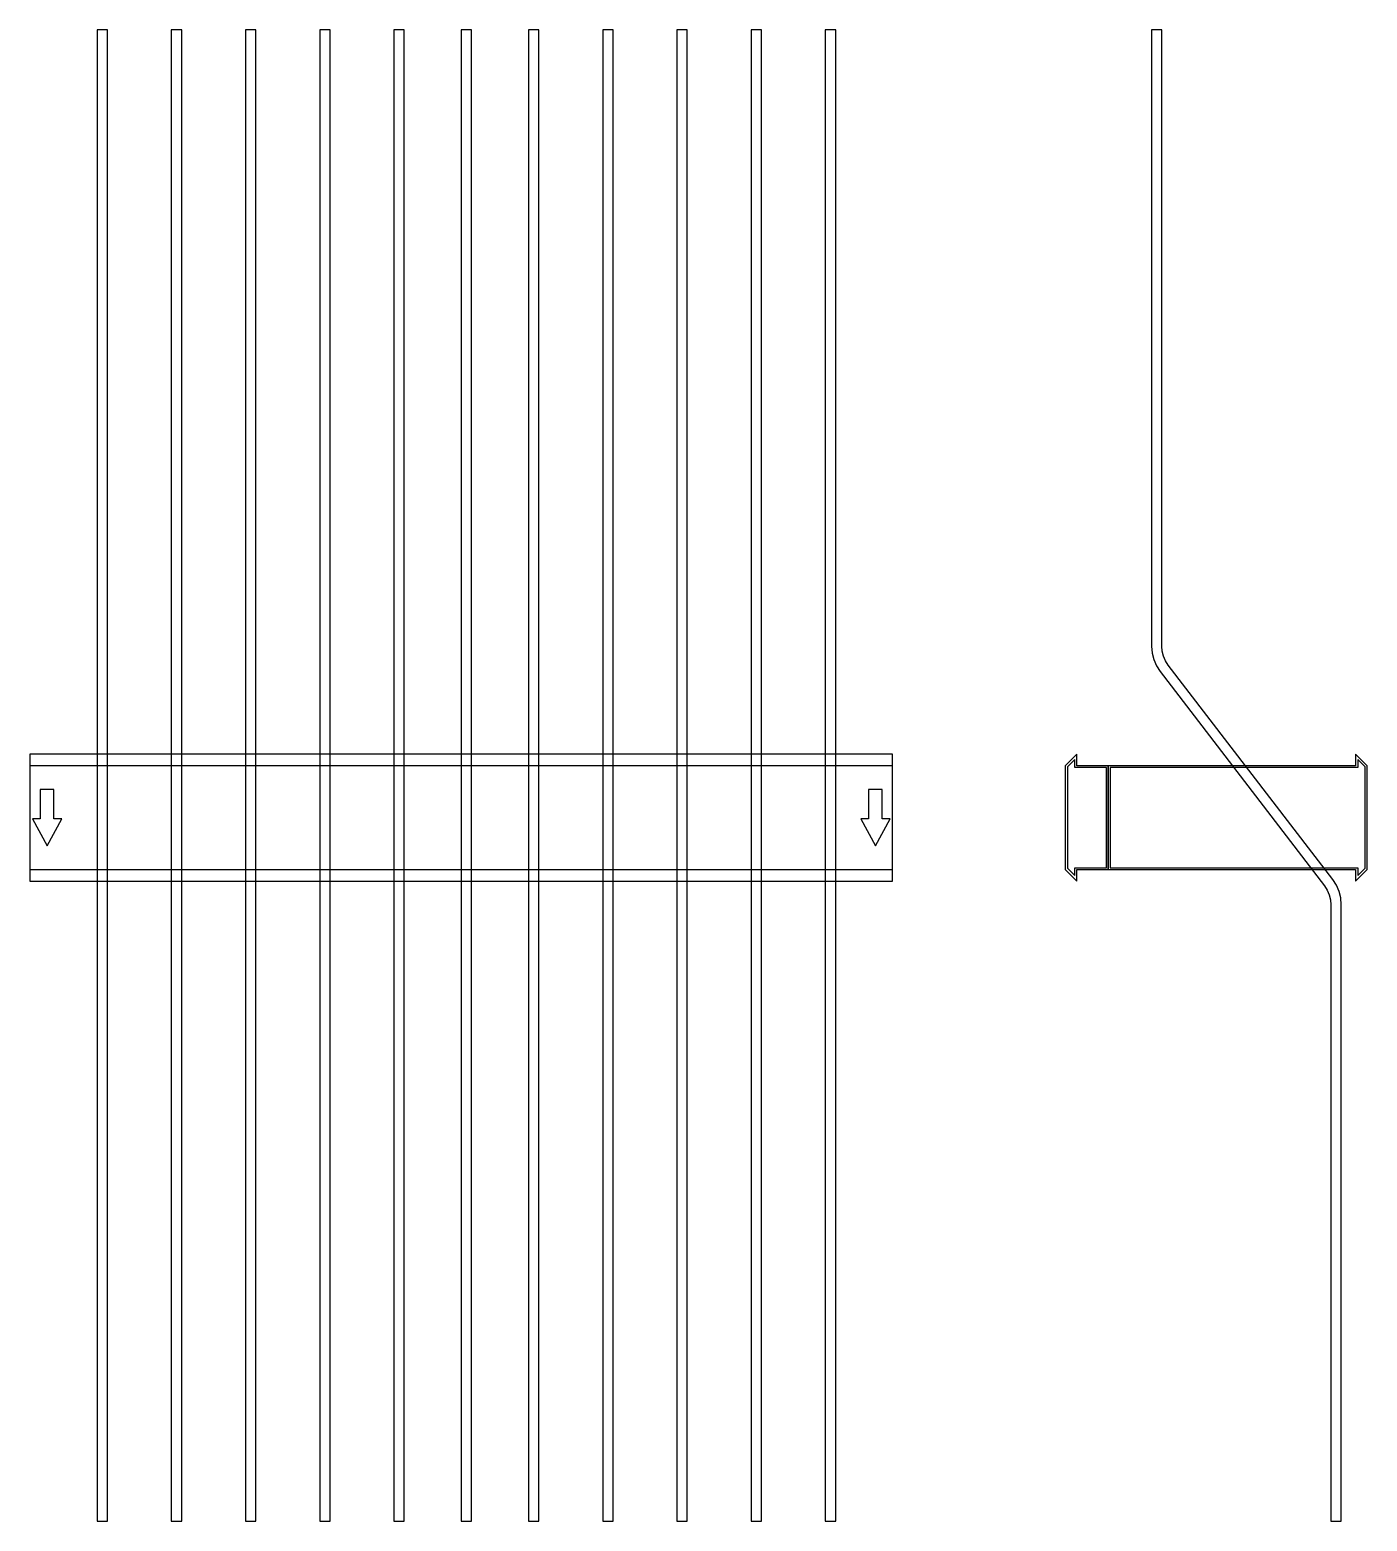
# Model space of a CAD drawing. Extents: x 0 to 1550, y -815 to 913.
import ezdxf

# ---------------------------------------------------------------- set-up
doc = ezdxf.new("R2010")
doc.units = 0
doc.layers.add('Halfen', color=7, linetype='CONTINUOUS')

msp = doc.modelspace()

# ---------------------------------------------------------------- linework, layer by layer
at = {"layer": 'Halfen', "color": 7}
for points in [[(90, -815.455), (90, 913.129), (78, 913.129), (78, -815.455)], [(176, -815.455), (176, 913.129), (164, 913.129), (164, -815.455)], [(262, -815.455), (262, 913.129), (250, 913.129), (250, -815.455)], [(348, -815.455), (348, 913.129), (336, 913.129), (336, -815.455)], [(434, -815.455), (434, 913.129), (422, 913.129), (422, -815.455)], [(512, -815.455), (512, 913.129), (500, 913.129), (500, -815.455)], [(590, -815.455), (590, 913.129), (578, 913.129), (578, -815.455)], [(676, -815.455), (676, 913.129), (664, 913.129), (664, -815.455)], [(762, -815.455), (762, 913.129), (750, 913.129), (750, -815.455)], [(848, -815.455), (848, 913.129), (836, 913.129), (836, -815.455)], [(934, -815.455), (934, 913.129), (922, 913.129), (922, -815.455)], [(1520, -815.455), (1520, -100.956), (1519.359, -93.137), (1517.453, -85.527), (1514.332, -78.329), (1510.081, -71.735), (1319.439, 176.714), (1316.251, 181.659), (1313.911, 187.057), (1312.481, 192.765), (1312, 198.629), (1312, 252.129), (1312, 913.129), (1300, 913.129), (1300, 252.129), (1300, 198.629), (1300.641, 190.81), (1302.547, 183.2), (1305.668, 176.002), (1309.919, 169.409), (1500.561, -79.04), (1503.749, -83.986), (1506.089, -89.384), (1507.519, -95.092), (1508, -100.956), (1508, -815.455)], [(0, -73.5), (1000, -73.5), (1000, 73.5), (0, 73.5)], [(1250, -60), (1250, 60), (1213.5, 60), (1213.5, 73.5), (1200, 60), (1200, -60), (1213.5, -73.5), (1213.5, -60)], [(1550, -60), (1550, 60), (1536.5, 73.5), (1536.5, 60), (1250, 60), (1250, -60), (1536.5, -60), (1536.5, -73.5)], [(0, -60), (1000, -60), (1000, 60), (0, 60)], [(1248, -58), (1248, 58), (1211, 58), (1211, 67.25), (1202.5, 58.75), (1202.5, -58.75), (1211, -67.25), (1211, -58)], [(1547.5, -58.75), (1547.5, 58.75), (1539, 67.25), (1539, 58), (1252, 58), (1252, -58), (1539, -58), (1539, -67.25)], [(20, -32.5), (37, -1.5), (28, -1.5), (28, 32.5), (12, 32.5), (12, -1.5), (3, -1.5)], [(980, -32.5), (997, -1.5), (988, -1.5), (988, 32.5), (972, 32.5), (972, -1.5), (963, -1.5)]]:
    msp.add_lwpolyline(points, close=True, dxfattribs=at)

doc.saveas('drawing.dxf')
